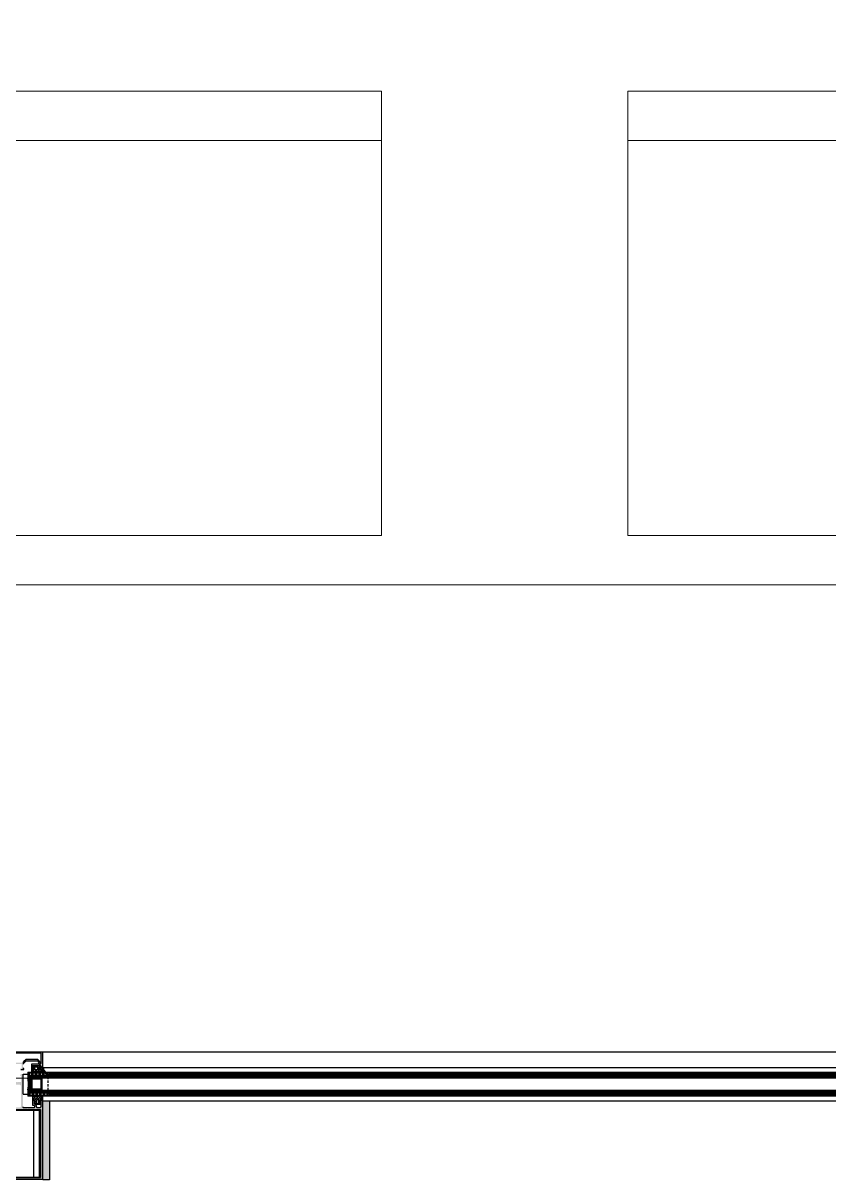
# Model space of a CAD drawing. Header units: millimetres. Extents: x 809 to 8159, y 33 to 4533.
# Drawn here: x 3421 to 3502.7, y 3467.1 to 3584.2 of the extents above; entities that cross this region are included whole.
import ezdxf

# ---------------------------------------------------------------- set-up
doc = ezdxf.new("R2010")
doc.units = ezdxf.units.MM
doc.linetypes.add('HIDDEN', pattern=[0.375, 0.25, -0.125])
for name, color, linetype in [('3', 11, 'Continuous'), ('5', 11, 'Continuous'), ('FITILLER', 240, 'Continuous'), ('GORUNUS-TARAMA', 11, 'Continuous')]:
    doc.layers.add(name, color=color, linetype=linetype)
doc.layers.add('cam', color=5, linetype='Continuous', lineweight=0)
doc.layers.add('TEFRİŞ', color=130, linetype='Continuous', lineweight=0)

# ---------------------------------------------------------------- blocks, each defined once
blk = doc.blocks.new('TABURE')
at = {"layer": 'TEFRİŞ'}
for p, q in [((34528.62, -4739.8), (34573.08, -4732.83)), ((34573.08, -4732.83), (34580.05, -4777.29)), ((34535.59, -4784.26), (34528.62, -4739.8)), ((34579.28, -4772.35), (34534.82, -4779.32)), ((34580.05, -4777.29), (34535.59, -4784.26))]:
    blk.add_line(p, q, dxfattribs=at)
blk = doc.blocks.new('ajsdfxcvzx')
h = blk.add_hatch(color=256)
edge = h.paths.add_edge_path()
edge.add_arc((35378.73, -5111.43), 0.05, 0, 90)
edge.add_line((35378.73, -5111.38), (35374.09, -5111.38))
edge.add_arc((35374.09, -5111.43), 0.05, 90, 180)
edge.add_line((35374.04, -5111.43), (35374.04, -5112.38))
edge.add_line((35374.04, -5112.38), (35374.17, -5112.49))
edge.add_arc((35374.14, -5112.53), 0.05, -40, 50, ccw=False)
edge.add_line((35374.18, -5112.56), (35373.95, -5112.84))
edge.add_arc((35373.93, -5112.83), 0.02, 180, 320, ccw=False)
edge.add_line((35373.91, -5112.83), (35373.91, -5111.3))
edge.add_arc((35373.96, -5111.3), 0.05, 90, 180, ccw=False)
edge.add_line((35373.96, -5111.25), (35378.86, -5111.25))
edge.add_arc((35378.86, -5111.3), 0.05, 0, 90, ccw=False)
edge.add_line((35378.91, -5111.3), (35378.91, -5112.83))
edge.add_arc((35378.89, -5112.83), 0.02, 220, 360, ccw=False)
edge.add_line((35378.87, -5112.84), (35378.64, -5112.56))
edge.add_arc((35378.68, -5112.53), 0.05, 130, 220, ccw=False)
edge.add_line((35378.65, -5112.49), (35378.78, -5112.38))
edge.add_line((35378.78, -5112.38), (35378.78, -5111.43))
h = blk.add_hatch(color=256)
edge = h.paths.add_edge_path()
edge.add_line((35377.89, -5112.62), (35378.49, -5112.62))
edge.add_line((35378.49, -5112.62), (35378.72, -5112.9))
edge.add_line((35378.72, -5112.9), (35378.52, -5112.9))
edge.add_line((35378.52, -5112.9), (35378.52, -5112.97))
edge.add_arc((35378.57, -5112.97), 0.05, 180, 270)
edge.add_line((35378.57, -5113.02), (35378.91, -5113.02))
edge.add_line((35378.91, -5113.02), (35378.91, -5112.92))
edge.add_line((35378.91, -5112.92), (35378.61, -5112.56))
edge.add_arc((35378.64, -5112.53), 0.05, 130, 220, ccw=False)
edge.add_line((35378.61, -5112.49), (35378.7, -5112.41))
edge.add_arc((35378.67, -5112.38), 0.05, 310, 400)
edge.add_line((35378.71, -5112.34), (35378.45, -5112.04))
edge.add_arc((35378.41, -5112.07), 0.05, 40, 90)
edge.add_line((35378.41, -5112.02), (35377.23, -5112.02))
edge.add_arc((35377.23, -5112.07), 0.05, 90, 135)
edge.add_line((35377.2, -5112.04), (35377.02, -5112.21))
edge.add_line((35377.02, -5112.21), (35377.02, -5112.26))
edge.add_line((35377.02, -5112.26), (35376.98, -5112.26))
edge.add_line((35376.98, -5112.26), (35376.92, -5112.31))
edge.add_arc((35376.89, -5112.28), 0.05, 270, 315, ccw=False)
edge.add_line((35376.89, -5112.33), (35375.93, -5112.33))
edge.add_arc((35375.93, -5112.28), 0.05, 225, 270, ccw=False)
edge.add_line((35375.9, -5112.31), (35375.84, -5112.26))
edge.add_line((35375.84, -5112.26), (35375.8, -5112.26))
edge.add_line((35375.8, -5112.26), (35375.8, -5112.21))
edge.add_line((35375.8, -5112.21), (35375.62, -5112.04))
edge.add_arc((35375.59, -5112.07), 0.05, 45, 90)
edge.add_line((35375.59, -5112.02), (35374.41, -5112.02))
edge.add_arc((35374.41, -5112.07), 0.05, 90, 140)
edge.add_line((35374.37, -5112.04), (35374.11, -5112.34))
edge.add_arc((35374.15, -5112.38), 0.05, 140, 230)
edge.add_line((35374.12, -5112.41), (35374.21, -5112.49))
edge.add_arc((35374.18, -5112.53), 0.05, -40, 50, ccw=False)
edge.add_line((35374.21, -5112.56), (35373.92, -5112.92))
edge.add_line((35373.92, -5112.92), (35373.92, -5113.02))
edge.add_line((35373.92, -5113.02), (35374.25, -5113.02))
edge.add_arc((35374.25, -5112.97), 0.05, 270, 360)
edge.add_line((35374.3, -5112.97), (35374.3, -5112.9))
edge.add_line((35374.3, -5112.9), (35374.1, -5112.9))
edge.add_line((35374.1, -5112.9), (35374.33, -5112.62))
edge.add_line((35374.33, -5112.62), (35374.93, -5112.62))
edge.add_line((35374.93, -5112.62), (35374.93, -5112.9))
edge.add_line((35374.93, -5112.9), (35374.8, -5112.9))
edge.add_line((35374.8, -5112.9), (35374.8, -5112.97))
edge.add_arc((35374.85, -5112.97), 0.05, 180, 270)
edge.add_line((35374.85, -5113.02), (35375.05, -5113.02))
edge.add_line((35375.05, -5113.02), (35375.05, -5112.55))
edge.add_arc((35375, -5112.55), 0.05, 0, 90)
edge.add_line((35375, -5112.5), (35374.43, -5112.5))
edge.add_arc((35374.43, -5112.45), 0.05, 230, 270, ccw=False)
edge.add_line((35374.39, -5112.49), (35374.29, -5112.4))
edge.add_arc((35374.32, -5112.36), 0.05, 140, 230, ccw=False)
edge.add_line((35374.28, -5112.33), (35374.42, -5112.16))
edge.add_arc((35374.46, -5112.19), 0.05, 90, 140, ccw=False)
edge.add_line((35374.46, -5112.14), (35375.54, -5112.14))
edge.add_arc((35375.54, -5112.19), 0.05, 45, 90, ccw=False)
edge.add_line((35375.57, -5112.16), (35375.9, -5112.48))
edge.add_arc((35375.86, -5112.52), 0.05, 0, 45, ccw=False)
edge.add_line((35375.91, -5112.52), (35375.91, -5112.92))
edge.add_line((35375.91, -5112.92), (35375.81, -5112.92))
edge.add_line((35375.81, -5112.92), (35375.81, -5113.02))
edge.add_line((35375.81, -5113.02), (35376.11, -5113.02))
edge.add_arc((35376.11, -5112.97), 0.05, 270, 360)
edge.add_line((35376.16, -5112.97), (35376.16, -5112.9))
edge.add_line((35376.16, -5112.9), (35376.03, -5112.9))
edge.add_line((35376.03, -5112.9), (35376.03, -5112.53))
edge.add_arc((35376.08, -5112.53), 0.05, 90, 180, ccw=False)
edge.add_line((35376.08, -5112.48), (35376.74, -5112.48))
edge.add_arc((35376.74, -5112.53), 0.05, 0, 90, ccw=False)
edge.add_line((35376.79, -5112.53), (35376.79, -5112.9))
edge.add_line((35376.79, -5112.9), (35376.66, -5112.9))
edge.add_line((35376.66, -5112.9), (35376.66, -5112.97))
edge.add_arc((35376.71, -5112.97), 0.05, 180, 270)
edge.add_line((35376.71, -5113.02), (35377.01, -5113.02))
edge.add_line((35377.01, -5113.02), (35377.01, -5112.92))
edge.add_line((35377.01, -5112.92), (35376.91, -5112.92))
edge.add_line((35376.91, -5112.92), (35376.91, -5112.52))
edge.add_arc((35376.96, -5112.52), 0.05, 135, 180, ccw=False)
edge.add_line((35376.92, -5112.48), (35377.25, -5112.16))
edge.add_arc((35377.28, -5112.19), 0.05, 90, 135, ccw=False)
edge.add_line((35377.28, -5112.14), (35378.36, -5112.14))
edge.add_arc((35378.36, -5112.19), 0.05, 40, 90, ccw=False)
edge.add_line((35378.4, -5112.16), (35378.54, -5112.33))
edge.add_arc((35378.5, -5112.36), 0.05, -50, 40, ccw=False)
edge.add_line((35378.53, -5112.4), (35378.43, -5112.49))
edge.add_arc((35378.39, -5112.45), 0.05, 270, 310, ccw=False)
edge.add_line((35378.39, -5112.5), (35377.82, -5112.5))
edge.add_arc((35377.82, -5112.55), 0.05, 90, 180)
edge.add_line((35377.77, -5112.55), (35377.77, -5113.02))
edge.add_line((35377.77, -5113.02), (35377.97, -5113.02))
edge.add_arc((35377.97, -5112.97), 0.05, 270, 360)
edge.add_line((35378.02, -5112.97), (35378.02, -5112.9))
edge.add_line((35378.02, -5112.9), (35377.89, -5112.9))
edge.add_line((35377.89, -5112.9), (35377.89, -5112.62))
h = blk.add_hatch(color=256)
edge = h.paths.add_edge_path()
edge.add_line((35374.16, -5116.24), (35374.16, -5116.31))
edge.add_line((35374.16, -5116.31), (35374.07, -5116.31))
edge.add_line((35374.07, -5116.31), (35374.07, -5116.79))
edge.add_arc((35374.17, -5116.79), 0.1, -180, -90)
edge.add_line((35374.17, -5116.89), (35374.45, -5116.89))
edge.add_arc((35374.45, -5116.79), 0.1, -90, 0)
edge.add_line((35374.55, -5116.79), (35374.55, -5116.71))
edge.add_arc((35374.6, -5116.71), 0.05, 135, 180, ccw=False)
edge.add_line((35374.56, -5116.68), (35374.74, -5116.51))
edge.add_arc((35374.7, -5116.47), 0.05, -45, 0)
edge.add_line((35374.75, -5116.47), (35374.75, -5116.31))
edge.add_line((35374.75, -5116.31), (35374.66, -5116.31))
edge.add_line((35374.66, -5116.31), (35374.66, -5116.24))
edge.add_arc((35374.71, -5116.24), 0.05, -270, -180, ccw=False)
edge.add_line((35374.71, -5116.19), (35374.91, -5116.19))
edge.add_line((35374.91, -5116.19), (35374.91, -5116.63))
edge.add_arc((35374.86, -5116.63), 0.05, -90, 0, ccw=False)
edge.add_line((35374.86, -5116.68), (35374.79, -5116.68))
edge.add_arc((35374.79, -5116.73), 0.05, 90, 135)
edge.add_line((35374.76, -5116.7), (35374.72, -5116.73))
edge.add_arc((35374.76, -5116.76), 0.05, 135, 180)
edge.add_line((35374.71, -5116.76), (35374.71, -5116.84))
edge.add_arc((35374.76, -5116.84), 0.05, -180, -90)
edge.add_line((35374.76, -5116.89), (35375.01, -5116.89))
edge.add_line((35375.01, -5116.89), (35375.38, -5116.89))
edge.add_line((35375.38, -5116.89), (35375.41, -5116.92))
edge.add_line((35375.41, -5116.92), (35375.44, -5116.89))
edge.add_line((35375.44, -5116.89), (35375.81, -5116.89))
edge.add_arc((35375.82, -5116.8), 0.0919, -95.0705, 0.955)
edge.add_line((35375.91, -5116.8), (35375.91, -5114.52))
edge.add_arc((35375.91, -5114.5), 0.02, -90, 90)
edge.add_line((35375.91, -5114.48), (35375.91, -5114.46))
edge.add_arc((35375.91, -5114.44), 0.02, -90, 90)
edge.add_line((35375.91, -5114.42), (35375.91, -5113.49))
edge.add_line((35375.91, -5113.49), (35376.05, -5113.49))
edge.add_arc((35376.05, -5113.55), 0.06, 0, 90, ccw=False)
edge.add_line((35376.11, -5113.55), (35376.18, -5113.55))
edge.add_arc((35376.18, -5113.58), 0.03, 0, 90, ccw=False)
edge.add_line((35376.21, -5113.58), (35376.21, -5113.62))
edge.add_arc((35376.18, -5113.62), 0.03, -90, 0, ccw=False)
edge.add_line((35376.18, -5113.65), (35376.11, -5113.65))
edge.add_line((35376.11, -5113.65), (35376.11, -5114.29))
edge.add_line((35376.11, -5114.29), (35376.36, -5114.29))
edge.add_line((35376.36, -5114.29), (35376.41, -5114.34))
edge.add_line((35376.41, -5114.34), (35376.46, -5114.29))
edge.add_line((35376.46, -5114.29), (35376.71, -5114.29))
edge.add_line((35376.71, -5114.29), (35376.71, -5113.65))
edge.add_line((35376.71, -5113.65), (35376.64, -5113.65))
edge.add_arc((35376.64, -5113.62), 0.03, -180, -90, ccw=False)
edge.add_line((35376.61, -5113.62), (35376.61, -5113.58))
edge.add_arc((35376.64, -5113.58), 0.03, -270, -180, ccw=False)
edge.add_line((35376.64, -5113.55), (35376.71, -5113.55))
edge.add_arc((35376.77, -5113.55), 0.06, 90, 180, ccw=False)
edge.add_line((35376.77, -5113.49), (35376.91, -5113.49))
edge.add_line((35376.91, -5113.49), (35376.91, -5114.42))
edge.add_arc((35376.91, -5114.44), 0.02, 90, 270)
edge.add_line((35376.91, -5114.46), (35376.91, -5114.48))
edge.add_arc((35376.91, -5114.5), 0.02, 90, 270)
edge.add_line((35376.91, -5114.52), (35376.91, -5116.8))
edge.add_arc((35377, -5116.8), 0.0919, 179.045, 275.0705)
edge.add_line((35377.01, -5116.89), (35377.38, -5116.89))
edge.add_line((35377.38, -5116.89), (35377.41, -5116.92))
edge.add_line((35377.41, -5116.92), (35377.44, -5116.89))
edge.add_line((35377.44, -5116.89), (35377.81, -5116.89))
edge.add_line((35377.81, -5116.89), (35378.06, -5116.89))
edge.add_arc((35378.06, -5116.84), 0.05, -90, 0)
edge.add_line((35378.11, -5116.84), (35378.11, -5116.76))
edge.add_arc((35378.06, -5116.76), 0.05, 0, 45)
edge.add_line((35378.1, -5116.73), (35378.06, -5116.7))
edge.add_arc((35378.03, -5116.73), 0.05, 45, 90)
edge.add_line((35378.03, -5116.68), (35377.96, -5116.68))
edge.add_arc((35377.96, -5116.63), 0.05, -180, -90, ccw=False)
edge.add_line((35377.91, -5116.63), (35377.91, -5116.19))
edge.add_line((35377.91, -5116.19), (35378.11, -5116.19))
edge.add_arc((35378.11, -5116.24), 0.05, 0, 90, ccw=False)
edge.add_line((35378.16, -5116.24), (35378.16, -5116.31))
edge.add_line((35378.16, -5116.31), (35378.07, -5116.31))
edge.add_line((35378.07, -5116.31), (35378.07, -5116.47))
edge.add_arc((35378.12, -5116.47), 0.05, 180, 225)
edge.add_line((35378.08, -5116.51), (35378.26, -5116.68))
edge.add_arc((35378.22, -5116.71), 0.05, 0, 45, ccw=False)
edge.add_line((35378.27, -5116.71), (35378.27, -5116.79))
edge.add_arc((35378.37, -5116.79), 0.1, -180, -90)
edge.add_line((35378.37, -5116.89), (35378.65, -5116.89))
edge.add_arc((35378.65, -5116.79), 0.1, -90, 0)
edge.add_line((35378.75, -5116.79), (35378.75, -5116.31))
edge.add_line((35378.75, -5116.31), (35378.66, -5116.31))
edge.add_line((35378.66, -5116.31), (35378.66, -5116.24))
edge.add_arc((35378.71, -5116.24), 0.05, -270, -180, ccw=False)
edge.add_line((35378.71, -5116.19), (35378.91, -5116.19))
edge.add_line((35378.91, -5116.19), (35378.91, -5124.18))
edge.add_line((35378.91, -5124.18), (35373.91, -5124.18))
edge.add_line((35373.91, -5124.18), (35373.91, -5116.19))
edge.add_line((35373.91, -5116.19), (35374.11, -5116.19))
edge.add_arc((35374.11, -5116.24), 0.05, 0, 90, ccw=False)
h.paths.add_polyline_path([(35378.71, -5117.08), (35378.71, -5123.98), (35374.11, -5123.98), (35374.11, -5117.08), (35376.41, -5117.08)], flags=16)
edge = h.paths.add_edge_path(flags=16)
edge.add_arc((35376.21, -5114.68), 0.1, 90, 180)
edge.add_line((35376.11, -5114.68), (35376.11, -5116.78))
edge.add_arc((35376.21, -5116.78), 0.1, -180, -90)
edge.add_line((35376.21, -5116.88), (35376.61, -5116.88))
edge.add_arc((35376.61, -5116.78), 0.1, -90, 0)
edge.add_line((35376.71, -5116.78), (35376.71, -5114.68))
edge.add_arc((35376.61, -5114.68), 0.1, 0, 90)
edge.add_line((35376.61, -5114.58), (35376.21, -5114.58))
h = blk.add_hatch()
h.set_pattern_fill('NET', color=256, angle=-90, style=0)
h.set_pattern_definition([(270, (35369.95241, -5172.36346), (0.125, -4e-17), []), (360, (35369.95241, -5172.36346), (4e-17, 0.125), [])])
h.paths.add_polyline_path([(35377.7, -5113.94), (35377.7, -5115.1), (35377.41, -5115.1), (35377.45, -5114.91), (35377.47, -5114.67), (35377.47, -5114.41), (35377.44, -5114.08), (35377.42, -5113.94)])
at = {"layer": 'FITILLER'}
h = blk.add_hatch(dxfattribs=at)
h.set_pattern_fill('NET', color=256, scale=1.5, angle=-45, style=0)
h.set_pattern_definition([(225, (35361.92217, -5098.60583), (-0.1325825, 0.1325825), []), (135, (35361.92217, -5098.60583), (0.1325825, 0.1325825), [])])
edge = h.paths.add_edge_path(flags=16)
edge.add_arc((35378.29, -5112.85), 0.1, 0, 90, ccw=False)
edge.add_line((35378.39, -5112.85), (35378.39, -5112.97))
edge.add_arc((35378.29, -5112.97), 0.1, 270, 360, ccw=False)
edge.add_line((35378.29, -5113.07), (35378.24, -5113.07))
edge.add_arc((35378.24, -5112.97), 0.1, 180, 270, ccw=False)
edge.add_line((35378.14, -5112.97), (35378.14, -5112.85))
edge.add_arc((35378.24, -5112.85), 0.1, 90, 180, ccw=False)
edge.add_line((35378.24, -5112.75), (35378.29, -5112.75))
edge = h.paths.add_edge_path()
edge.add_arc((35379.25, -5113.01), 0.2, 190, 220.2331, ccw=False)
edge.add_line((35379.05, -5113.04), (35379.03, -5112.91))
edge.add_arc((35378.98, -5112.92), 0.05, 10, 75)
edge.add_line((35378.99, -5112.87), (35378.93, -5112.85))
edge.add_line((35378.93, -5112.85), (35378.93, -5113.02))
edge.add_line((35378.93, -5113.02), (35378.54, -5113.02))
edge.add_arc((35378.54, -5112.97), 0.05, 180, 270, ccw=False)
edge.add_line((35378.49, -5112.97), (35378.49, -5112.85))
edge.add_line((35378.49, -5112.85), (35378.59, -5112.85))
edge.add_line((35378.59, -5112.85), (35378.59, -5112.8))
edge.add_line((35378.59, -5112.8), (35378.52, -5112.67))
edge.add_arc((35378.47, -5112.7), 0.05, 30, 90)
edge.add_line((35378.47, -5112.65), (35378.06, -5112.65))
edge.add_arc((35378.06, -5112.7), 0.05, 90, 150)
edge.add_line((35378.02, -5112.67), (35377.94, -5112.8))
edge.add_line((35377.94, -5112.8), (35377.94, -5112.85))
edge.add_line((35377.94, -5112.85), (35378.04, -5112.85))
edge.add_line((35378.04, -5112.85), (35378.04, -5112.97))
edge.add_arc((35377.99, -5112.97), 0.05, 270, 360, ccw=False)
edge.add_line((35377.99, -5113.02), (35377.77, -5113.02))
edge.add_line((35377.77, -5113.02), (35377.77, -5113.37))
edge.add_line((35377.77, -5113.37), (35377.92, -5113.37))
edge.add_line((35377.92, -5113.37), (35377.92, -5113.22))
edge.add_arc((35377.97, -5113.22), 0.05, 90, 180, ccw=False)
edge.add_line((35377.97, -5113.17), (35377.99, -5113.17))
edge.add_arc((35377.99, -5113.22), 0.05, 0, 90, ccw=False)
edge.add_line((35378.04, -5113.22), (35378.04, -5113.37))
edge.add_line((35378.04, -5113.37), (35378.19, -5113.37))
edge.add_line((35378.19, -5113.37), (35378.19, -5113.22))
edge.add_arc((35378.24, -5113.22), 0.05, 90, 180, ccw=False)
edge.add_line((35378.24, -5113.17), (35378.26, -5113.17))
edge.add_arc((35378.26, -5113.22), 0.05, 0, 90, ccw=False)
edge.add_line((35378.31, -5113.22), (35378.31, -5113.37))
edge.add_line((35378.31, -5113.37), (35378.46, -5113.37))
edge.add_line((35378.46, -5113.37), (35378.46, -5113.22))
edge.add_arc((35378.51, -5113.22), 0.05, 90, 180, ccw=False)
edge.add_line((35378.51, -5113.17), (35378.53, -5113.17))
edge.add_arc((35378.53, -5113.22), 0.05, 0, 90, ccw=False)
edge.add_line((35378.58, -5113.22), (35378.58, -5113.37))
edge.add_line((35378.58, -5113.37), (35378.73, -5113.37))
edge.add_line((35378.73, -5113.37), (35378.73, -5113.22))
edge.add_arc((35378.78, -5113.22), 0.05, 90, 180, ccw=False)
edge.add_line((35378.78, -5113.17), (35378.89, -5113.17))
edge.add_arc((35378.89, -5113.22), 0.05, 50, 90, ccw=False)
edge.add_line((35378.92, -5113.19), (35379.24, -5113.45))
edge.add_arc((35379.28, -5113.42), 0.05, 220.2331, 400.2331)
edge.add_line((35379.31, -5113.39), (35379.1, -5113.14))
h = blk.add_hatch(dxfattribs=at)
h.set_pattern_fill('NET', color=256, scale=1.5, angle=-45, style=0)
h.set_pattern_definition([(225, (35366.1637, -5102.58182), (-0.1325825, 0.1325825), []), (135, (35366.1637, -5102.58182), (0.1325825, 0.1325825), [])])
edge = h.paths.add_edge_path(flags=16)
edge.add_arc((35378.39, -5116.21), 0.1, 90, 180)
edge.add_line((35378.29, -5116.21), (35378.29, -5116.37))
edge.add_arc((35378.39, -5116.37), 0.1, 180, 270)
edge.add_line((35378.39, -5116.47), (35378.44, -5116.47))
edge.add_arc((35378.44, -5116.37), 0.1, 270, 360)
edge.add_line((35378.54, -5116.37), (35378.54, -5116.21))
edge.add_arc((35378.44, -5116.21), 0.1, 0, 90)
edge.add_line((35378.44, -5116.11), (35378.39, -5116.11))
edge = h.paths.add_edge_path()
edge.add_line((35377.91, -5116.2), (35377.91, -5115.68))
edge.add_arc((35377.92, -5115.68), 0.01, 45, 180, ccw=False)
edge.add_line((35377.93, -5115.67), (35378.04, -5115.78))
edge.add_arc((35378.04, -5115.78), 0.00893, 225, 315)
edge.add_line((35378.05, -5115.78), (35378.16, -5115.67))
edge.add_arc((35378.17, -5115.68), 0.00893, 45, 135, ccw=False)
edge.add_line((35378.17, -5115.67), (35378.28, -5115.78))
edge.add_arc((35378.29, -5115.78), 0.00893, 225, 315)
edge.add_line((35378.29, -5115.78), (35378.4, -5115.67))
edge.add_arc((35378.41, -5115.68), 0.00893, 45, 135, ccw=False)
edge.add_line((35378.42, -5115.67), (35378.53, -5115.78))
edge.add_arc((35378.53, -5115.78), 0.00893, 225, 315)
edge.add_line((35378.54, -5115.78), (35378.65, -5115.67))
edge.add_arc((35378.65, -5115.68), 0.00893, 45, 135, ccw=False)
edge.add_line((35378.66, -5115.67), (35378.77, -5115.78))
edge.add_arc((35378.78, -5115.78), 0.00893, 225, 315)
edge.add_line((35378.78, -5115.78), (35378.89, -5115.67))
edge.add_arc((35378.9, -5115.68), 0.01, 0, 135, ccw=False)
edge.add_line((35378.91, -5115.68), (35378.91, -5116.2))
edge.add_line((35378.91, -5116.2), (35378.69, -5116.2))
edge.add_arc((35378.69, -5116.25), 0.05, 90, 180)
edge.add_line((35378.64, -5116.25), (35378.64, -5116.37))
edge.add_line((35378.64, -5116.37), (35378.74, -5116.37))
edge.add_line((35378.74, -5116.37), (35378.74, -5116.42))
edge.add_line((35378.74, -5116.42), (35378.66, -5116.55))
edge.add_arc((35378.62, -5116.52), 0.05, 270, 330, ccw=False)
edge.add_line((35378.62, -5116.57), (35378.2, -5116.57))
edge.add_arc((35378.2, -5116.52), 0.05, 210, 270, ccw=False)
edge.add_line((35378.16, -5116.55), (35378.09, -5116.42))
edge.add_line((35378.09, -5116.42), (35378.09, -5116.37))
edge.add_line((35378.09, -5116.37), (35378.19, -5116.37))
edge.add_line((35378.19, -5116.37), (35378.19, -5116.25))
edge.add_arc((35378.14, -5116.25), 0.05, 360, 450)
edge.add_line((35378.14, -5116.2), (35377.91, -5116.2))
h = blk.add_hatch(dxfattribs=at)
h.set_pattern_fill('DOTS', color=256, scale=1.2, angle=-135, style=0)
h.set_pattern_definition([(315, (35237.348514, -5022.02654), (-0.026516504, -0.079549513), [0, -0.075])])
h.paths.add_polyline_path([(35378.92, -5116.22), (35379.61, -5116.22), (35379.61, -5124.22), (35378.92, -5124.22)])
at = {"linetype": 'HIDDEN'}
for p, q in [((35379.49, -5113.52), (35377.41, -5113.52)), ((35379.49, -5115.52), (35379.49, -5113.52)), ((35377.43, -5115.52), (35379.49, -5115.52))]:
    blk.add_line(p, q, dxfattribs=at)
for p, q in [((35377.41, -5113.52), (35377.41, -5113.52)), ((35377.71, -5113.92), (35377.71, -5114.52))]:
    blk.add_line(p, q)
at = {"elevation": 0}
blk.add_lwpolyline([(35378.78, -5111.43, 0.414214), (35378.73, -5111.38), (35374.09, -5111.38, 0.414214), (35374.04, -5111.43), (35374.04, -5112.38), (35374.17, -5112.49, -0.414214), (35374.18, -5112.56), (35373.95, -5112.84, -0.700208), (35373.91, -5112.83), (35373.91, -5111.3, -0.414214), (35373.96, -5111.25), (35378.86, -5111.25, -0.414214), (35378.91, -5111.3), (35378.91, -5112.83, -0.700208), (35378.87, -5112.84), (35378.64, -5112.56, -0.414214), (35378.65, -5112.49), (35378.78, -5112.38)], format="xyb", close=True, dxfattribs=at)
blk.add_lwpolyline([(35376.71, -5113.02), (35377.01, -5113.02), (35377.01, -5112.92), (35376.91, -5112.92)], dxfattribs=at)
for points in [[(35376.92, -5112.48), (35377.25, -5112.16, -0.198912), (35377.28, -5112.14), (35378.36, -5112.14, -0.221695), (35378.4, -5112.16), (35378.54, -5112.33, -0.414214), (35378.53, -5112.4), (35378.43, -5112.49, -0.176327), (35378.39, -5112.5), (35377.82, -5112.5, 0.414214), (35377.77, -5112.55), (35377.77, -5113.02), (35377.97, -5113.02, 0.414214), (35378.02, -5112.97), (35378.02, -5112.9), (35377.89, -5112.9), (35377.89, -5112.62), (35378.49, -5112.62), (35378.72, -5112.9), (35378.52, -5112.9), (35378.52, -5112.97, 0.414214), (35378.57, -5113.02), (35378.91, -5113.02), (35378.91, -5112.92), (35378.61, -5112.56, -0.414214), (35378.61, -5112.49), (35378.7, -5112.41, 0.414214), (35378.71, -5112.34), (35378.45, -5112.04, 0.221695), (35378.41, -5112.02), (35377.23, -5112.02, 0.198912), (35377.2, -5112.04), (35377.02, -5112.21), (35377.02, -5112.26), (35376.98, -5112.26), (35376.92, -5112.31, -0.198912)], [(35376.91, -5116.8, 0.445362), (35377.01, -5116.89), (35377.38, -5116.89), (35377.41, -5116.92), (35377.44, -5116.89), (35377.81, -5116.89), (35378.06, -5116.89, 0.414214), (35378.11, -5116.84), (35378.11, -5116.76, 0.198912), (35378.1, -5116.73), (35378.06, -5116.7, 0.198912), (35378.03, -5116.68), (35377.96, -5116.68, -0.414214), (35377.91, -5116.63), (35377.91, -5116.19), (35378.11, -5116.19, -0.414214), (35378.16, -5116.24), (35378.16, -5116.31), (35378.07, -5116.31), (35378.07, -5116.47, 0.198912), (35378.08, -5116.51), (35378.26, -5116.68, -0.198912), (35378.27, -5116.71), (35378.27, -5116.79, 0.414214), (35378.37, -5116.89), (35378.65, -5116.89, 0.414214), (35378.75, -5116.79), (35378.75, -5116.31), (35378.66, -5116.31), (35378.66, -5116.24, -0.414214), (35378.71, -5116.19), (35378.91, -5116.19), (35378.91, -5124.18), (35373.91, -5124.18)]]:
    blk.add_lwpolyline(points, format="xyb", dxfattribs=at)
for points in [[(35377.7, -5113.94), (35377.7, -5115.1), (35377.41, -5115.1), (35377.45, -5114.91), (35377.47, -5114.67), (35377.47, -5114.41), (35377.44, -5114.08), (35377.42, -5113.94)], [(35377.71, -5113.92), (35377.71, -5115.1), (35378.86, -5115.1), (35378.86, -5113.92)], [(35377.81, -5114.02), (35377.81, -5115), (35378.76, -5115), (35378.76, -5114.02)], [(35378.71, -5117.08), (35378.71, -5123.98), (35374.11, -5123.98), (35374.11, -5117.08), (35376.41, -5117.08)]]:
    blk.add_lwpolyline(points, close=True, dxfattribs=at)
at = {"layer": '3'}
for p, q in [((35376.95, -5115.52), (35376.95, -5113.52)), ((35376.95, -5113.52), (35377.41, -5113.52)), ((35376.95, -5115.52), (35377.41, -5115.52))]:
    blk.add_line(p, q, dxfattribs=at)
at = {"layer": '5'}
for p, q in [((35378.91, -5111.25), (35490.21, -5111.25)), ((35378.91, -5112.84), (35490.21, -5112.84)), ((35378.91, -5112.84), (35537.3, -5112.84)), ((35378.91, -5116.22), (35490.21, -5116.22))]:
    blk.add_line(p, q, dxfattribs=at)
at = {"layer": 'cam'}
for p, q in [((35490.21, -5113.32), (35377.41, -5113.32)), ((35377.41, -5113.32), (35377.41, -5113.92)), ((35490.21, -5113.42), (35377.41, -5113.42)), ((35490.21, -5113.62), (35377.41, -5113.62)), ((35490.21, -5113.72), (35377.41, -5113.72)), ((35490.21, -5113.52), (35379.55, -5113.52)), ((35490.21, -5113.82), (35377.41, -5113.82)), ((35490.21, -5113.92), (35377.41, -5113.92)), ((35490.21, -5115.12), (35377.41, -5115.12)), ((35377.41, -5115.12), (35377.41, -5115.72)), ((35490.21, -5115.22), (35377.41, -5115.22)), ((35490.21, -5115.32), (35377.41, -5115.32)), ((35490.21, -5115.42), (35377.41, -5115.42)), ((35490.21, -5115.62), (35377.41, -5115.62)), ((35490.21, -5115.72), (35377.41, -5115.72)), ((35490.21, -5115.52), (35379.56, -5115.52))]:
    blk.add_line(p, q, dxfattribs=at)
at = {"layer": 'FITILLER', "elevation": 0}
for points in [[(35379.1, -5113.14, -0.132688), (35379.05, -5113.04), (35379.03, -5112.91, 0.291473), (35378.99, -5112.87), (35378.93, -5112.85), (35378.93, -5113.02), (35378.54, -5113.02, -0.414214), (35378.49, -5112.97), (35378.49, -5112.85), (35378.59, -5112.85), (35378.59, -5112.8), (35378.52, -5112.67, 0.267949), (35378.47, -5112.65), (35378.06, -5112.65, 0.267949), (35378.02, -5112.67), (35377.94, -5112.8), (35377.94, -5112.85), (35378.04, -5112.85), (35378.04, -5112.97, -0.414214), (35377.99, -5113.02), (35377.77, -5113.02), (35377.77, -5113.37), (35377.92, -5113.37), (35377.92, -5113.22, -0.414214), (35377.97, -5113.17), (35377.99, -5113.17, -0.414214), (35378.04, -5113.22), (35378.04, -5113.37), (35378.19, -5113.37), (35378.19, -5113.22, -0.414214), (35378.24, -5113.17), (35378.26, -5113.17, -0.414214), (35378.31, -5113.22), (35378.31, -5113.37), (35378.46, -5113.37), (35378.46, -5113.22, -0.414214), (35378.51, -5113.17), (35378.53, -5113.17, -0.414214), (35378.58, -5113.22), (35378.58, -5113.37), (35378.73, -5113.37), (35378.73, -5113.22, -0.414214), (35378.78, -5113.17), (35378.89, -5113.17, -0.176327), (35378.92, -5113.19), (35379.24, -5113.45, 1), (35379.31, -5113.39)], [(35378.29, -5112.75, -0.414214), (35378.39, -5112.85), (35378.39, -5112.97, -0.414214), (35378.29, -5113.07), (35378.24, -5113.07, -0.414214), (35378.14, -5112.97), (35378.14, -5112.85, -0.414214), (35378.24, -5112.75)], [(35377.91, -5116.2), (35377.91, -5115.68, -0.668179), (35377.93, -5115.67), (35378.04, -5115.78, 0.414214), (35378.05, -5115.78), (35378.16, -5115.67, -0.414214), (35378.17, -5115.67), (35378.28, -5115.78, 0.414214), (35378.29, -5115.78), (35378.4, -5115.67, -0.414214), (35378.42, -5115.67), (35378.53, -5115.78, 0.414214), (35378.54, -5115.78), (35378.65, -5115.67, -0.414214), (35378.66, -5115.67), (35378.77, -5115.78, 0.414214), (35378.78, -5115.78), (35378.89, -5115.67, -0.668179), (35378.91, -5115.68), (35378.91, -5116.2), (35378.69, -5116.2, 0.414214), (35378.64, -5116.25), (35378.64, -5116.37), (35378.74, -5116.37), (35378.74, -5116.42), (35378.66, -5116.55, -0.267949), (35378.62, -5116.57), (35378.2, -5116.57, -0.267949), (35378.16, -5116.55), (35378.09, -5116.42), (35378.09, -5116.37), (35378.19, -5116.37), (35378.19, -5116.25, 0.414214), (35378.14, -5116.2)], [(35378.39, -5116.11, 0.414214), (35378.29, -5116.21), (35378.29, -5116.37, 0.414214), (35378.39, -5116.47), (35378.44, -5116.47, 0.414214), (35378.54, -5116.37), (35378.54, -5116.21, 0.414214), (35378.44, -5116.11)]]:
    blk.add_lwpolyline(points, format="xyb", close=True, dxfattribs=at)
blk.add_lwpolyline([(35378.92, -5116.22), (35379.61, -5116.22), (35379.61, -5124.22), (35378.92, -5124.22)], close=True, dxfattribs=at)
at = {"layer": 'GORUNUS-TARAMA'}
for p, q in [((35374.13, -5117.14), (35378.69, -5117.14)), ((35377.99, -5117.14), (35377.99, -5123.98)), ((35378.55, -5117.14), (35378.55, -5123.98)), ((35378.69, -5117.14), (35378.69, -5123.98)), ((35374.13, -5123.98), (35378.69, -5123.98))]:
    blk.add_line(p, q, dxfattribs=at)

msp = doc.modelspace()

# ---------------------------------------------------------------- linework, layer by layer
at = {"layer": 'TEFRİŞ', "elevation": 0}
msp.add_lwpolyline([(3141.83, 3527.35), (3141.83, 3477.35), (3911.83, 3477.35), (3911.83, 3527.35)], close=True, dxfattribs=at)

# ---------------------------------------------------------------- block references
at = {"layer": 'GORUNUS-TARAMA'}
msp.add_blockref('ajsdfxcvzx', (-31955.96, 8591.27), dxfattribs=at)
at = {"layer": 'TEFRİŞ', "rotation": 171.0863108917131}
for p in [(36834.5, -6500.3), (36904.5, -6500.3)]:
    msp.add_blockref('TABURE', p, dxfattribs=at)

doc.saveas('drawing.dxf')
